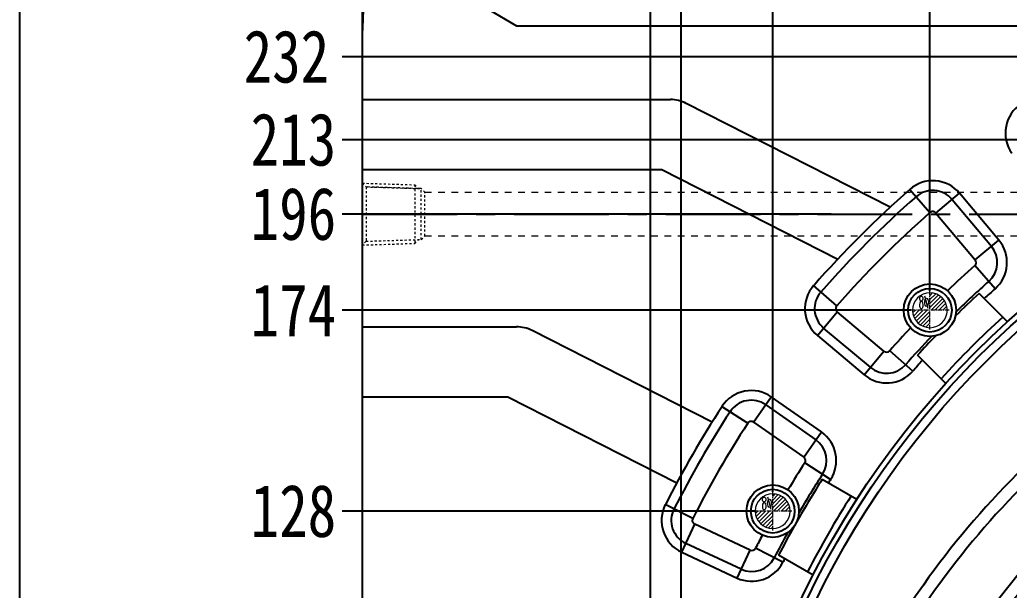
# Model space of a CAD drawing. Header units: millimetres. Extents: x 3400 to 4389, y -3437 to -1630.
# Drawn here: x 3442.7 to 3669.3, y -1935.8 to -1805.3 of the extents above; entities that cross this region are included whole.
import ezdxf

# ---------------------------------------------------------------- set-up
doc = ezdxf.new("R2010")
doc.units = ezdxf.units.MM
doc.header["$LTSCALE"] = 16.335
doc.header["$PDMODE"] = 3
doc.header["$PDSIZE"] = 0.3125
doc.linetypes.add('CENTER', pattern=[0.6, 0.375, -0.075, 0.075, -0.075])
doc.linetypes.add('HIDDEN', pattern=[0.2, 0.1, -0.1])
doc.layers.get('0').update_dxf_attribs({"linetype": 'CONTINUOUS'})
doc.layers.get('Defpoints').update_dxf_attribs({"linetype": 'CONTINUOUS'})
doc.layers.add('cool', color=153, linetype='HIDDEN', lineweight=9)
doc.layers.add('epin', color=13, linetype='CONTINUOUS', lineweight=9)
doc.styles.get("Standard").update_dxf_attribs({"font": 'txt', "width": 0.8})
doc.styles.add('TXT05', font='txt.shx', dxfattribs={"width": 0.5, "bigfont": 'gbcbig.shx'})
doc.dimstyles.new('副本 STANDARD', dxfattribs={"dimtxt": 6, "dimasz": 4, "dimexe": 0, "dimexo": 0, "dimgap": 0, "dimtad": 0, "dimdsep": 46, "dimlunit": 6, "dimtxsty": 'Standard', "dimcen": 0, "dimclrd": 4, "dimclre": 4, "dimclrt": 6, "dimazin": 2, "dimtfac": 2, "dimtofl": 0, "dimtmove": 1, "dimatfit": 3, "dimfxl": 0, "dimtolj": 1, "dimtzin": 0, "dimarcsym": 0})

# ---------------------------------------------------------------- blocks, each defined once
blk = doc.blocks.new('epin_ejp_8')
at = {"layer": 'epin', "ltscale": 0.5}
h = blk.add_hatch(dxfattribs=at)
h.set_pattern_fill('_ANSI31', color=123, scale=0.2, angle=90, style=0)
h.set_pattern_definition([(135, (-3069.6252, 813.4417), (-0.4490128, -0.4490128), [])])
h.paths.add_polyline_path([(0, 4, 0.414214), (-4, 0), (0, 0)])
h.paths.add_polyline_path([(4, 0), (0, 0), (0, -4, 0.414214)])
at = {"layer": 'epin', "color": 1, "linetype": 'CENTER', "ltscale": 0.16}
for p, q in [((0, -4.4), (0, 4.4)), ((-4.4, 0), (4.4, 0))]:
    blk.add_line(p, q, dxfattribs=at)
at = {"layer": 'epin', "ltscale": 0.5}
blk.add_circle((0, 0), 4, dxfattribs=at)
at = {"layer": 'epin', "color": 6, "ltscale": 0.5, "style": 'TXT05', "width": 0.5}
blk.add_text('%%c8', height=2.8, dxfattribs=at).set_placement((0.16, 0.4))
blk = doc.blocks.new('cool_jt_f12')
at = {"layer": 'cool', "ltscale": 0.3}
for p, q in [((0, 7.0785), (0.856, 6.2225)), ((0, 7.0785), (12, 6.7035)), ((0.856, 6.2225), (0.856, -6.2225)), ((13.5, 5.827375), (0.856, 6.2225)), ((0.856, 6.2225), (13.5, 5.827375)), ((12, 6.7035), (12.856, 5.8475)), ((12, 6.7035), (12, -6.7035)), ((14.327375, 5), (13.5, 5.827375)), ((13.5, -5.827375), (13.5, 5.827375)), ((14.327375, -5), (14.327375, 5)), ((0.856, -6.2225), (0, -7.0785)), ((0, -7.0785), (12, -6.7035)), ((0.856, -6.2225), (13.5, -5.827375)), ((12, -6.7035), (12.856, -5.8475)), ((13.5, -5.827375), (14.327375, -5))]:
    blk.add_line(p, q, dxfattribs=at)
blk = doc.blocks.new('1')
at = {"color": 1, "linetype": 'CENTER', "ltscale": 3.545271}
blk.add_line((3521.17, -188.35), (4091.17, -188.35), dxfattribs=at)
at = {"layer": 'cool', "ltscale": 0.932966}
for p, q in [((3535.5, -183.35), (4076.84, -183.35)), ((3535.5, -193.35), (4076.84, -193.35))]:
    blk.add_line(p, q, dxfattribs=at)
blk.add_blockref('cool_jt_f12', (3521.17, -188.35), dxfattribs=at)
blk = doc.blocks.new('*D442')
at = {"color": 4, "lineweight": -2}
blk.add_line((3611.17, -1917.76), (3516.58, -1917.76), dxfattribs=at)
at = {"layer": 'Defpoints', "color": 0}
for p in [(3516.58, -1917.76), (3611.17, -1917.76), (3806.17, -2045.76)]:
    blk.add_point(p, dxfattribs=at)
at = {"color": 6, "insert": (3505.38, -1917.76), "char_height": 12, "attachment_point": 5}
blk.add_mtext('\\A1;128', dxfattribs=at)
blk = doc.blocks.new('*D443')
at = {"color": 4, "lineweight": -2}
blk.add_line((3646.77, -1871.76), (3516.58, -1871.76), dxfattribs=at)
at = {"layer": 'Defpoints', "color": 0}
for p in [(3516.58, -1871.76), (3646.77, -1871.76), (3806.17, -2045.76)]:
    blk.add_point(p, dxfattribs=at)
at = {"color": 6, "insert": (3505.38, -1871.76), "char_height": 12, "attachment_point": 5}
blk.add_mtext('\\A1;174', dxfattribs=at)
blk = doc.blocks.new('*D444')
at = {"color": 4, "lineweight": -2}
blk.add_line((3628.55, -1849.76), (3516.58, -1849.76), dxfattribs=at)
at = {"layer": 'Defpoints', "color": 0}
for p in [(3516.58, -1849.76), (3628.55, -1849.76), (3806.17, -2045.76)]:
    blk.add_point(p, dxfattribs=at)
at = {"color": 6, "insert": (3505.38, -1849.76), "char_height": 12, "attachment_point": 5}
blk.add_mtext('\\A1;196', dxfattribs=at)
blk = doc.blocks.new('*D445')
at = {"color": 4, "lineweight": -2}
blk.add_line((3689.77, -1832.76), (3516.58, -1832.76), dxfattribs=at)
at = {"layer": 'Defpoints', "color": 0}
for p in [(3516.58, -1832.76), (3689.77, -1832.76), (3806.17, -2045.76)]:
    blk.add_point(p, dxfattribs=at)
at = {"color": 6, "insert": (3505.38, -1832.76), "char_height": 12, "attachment_point": 5}
blk.add_mtext('\\A1;213', dxfattribs=at)
blk = doc.blocks.new('*D446')
at = {"color": 4, "lineweight": -2}
blk.add_line((3745.77, -1813.76), (3516.58, -1813.76), dxfattribs=at)
at = {"layer": 'Defpoints', "color": 0}
for p in [(3516.58, -1813.76), (3745.77, -1813.76), (3806.17, -2045.76)]:
    blk.add_point(p, dxfattribs=at)
at = {"color": 6, "insert": (3503.78, -1813.76), "char_height": 12, "attachment_point": 5}
blk.add_mtext('\\A1;232', dxfattribs=at)
blk = doc.blocks.new('*D420')
at = {"color": 4, "lineweight": -2}
for p, q in [((3536.58, -1794.95), (3516.58, -1794.95)), ((3556.58, -1806.76), (3536.58, -1794.95)), ((3801.77, -1806.76), (3556.58, -1806.76))]:
    blk.add_line(p, q, dxfattribs=at)
at = {"layer": 'Defpoints', "color": 0}
for p in [(3516.58, -1794.95), (3801.77, -1806.76), (3806.17, -2045.76)]:
    blk.add_point(p, dxfattribs=at)
at = {"color": 6, "insert": (3503.78, -1794.95), "char_height": 12, "attachment_point": 5}
blk.add_mtext('\\A1;239', dxfattribs=at)
blk = doc.blocks.new('*D421')
at = {"color": 4, "lineweight": -2}
blk.add_line((3581.17, -1775.76), (3516.58, -1775.76), dxfattribs=at)
at = {"layer": 'Defpoints', "color": 0}
for p in [(3516.58, -1775.76), (3581.17, -1775.76), (3806.17, -2045.76)]:
    blk.add_point(p, dxfattribs=at)
at = {"color": 6, "insert": (3504.58, -1775.76), "char_height": 12, "attachment_point": 5}
blk.add_mtext('\\A1;270', dxfattribs=at)
blk = doc.blocks.new('*D435')
at = {"color": 4, "lineweight": -2}
blk.add_line((3651.17, -1867.36), (3651.17, -1736.72), dxfattribs=at)
at = {"layer": 'Defpoints', "color": 0}
for p in [(3651.17, -1736.72), (3651.17, -1867.36), (3806.17, -2045.76)]:
    blk.add_point(p, dxfattribs=at)
at = {"color": 6, "insert": (3651.17, -1725.52), "char_height": 12, "attachment_point": 5, "rotation": 90}
blk.add_mtext('\\A1;155', dxfattribs=at)
blk = doc.blocks.new('*D436')
at = {"color": 4, "lineweight": -2}
blk.add_line((3615.17, -1913.36), (3615.17, -1736.72), dxfattribs=at)
at = {"layer": 'Defpoints', "color": 0}
for p in [(3615.17, -1736.72), (3615.17, -1913.36), (3806.17, -2045.76)]:
    blk.add_point(p, dxfattribs=at)
at = {"color": 6, "insert": (3615.17, -1727.12), "char_height": 12, "attachment_point": 5, "rotation": 90}
blk.add_mtext('\\A1;191', dxfattribs=at)
blk = doc.blocks.new('*D437')
at = {"color": 4, "lineweight": -2}
for p, q in [((3598.97, -1756.72), (3598.97, -1736.72)), ((3594.17, -1776.72), (3598.97, -1756.72)), ((3594.17, -1966.36), (3594.17, -1776.72))]:
    blk.add_line(p, q, dxfattribs=at)
at = {"layer": 'Defpoints', "color": 0}
for p in [(3598.97, -1736.72), (3594.17, -1966.36), (3806.17, -2045.76)]:
    blk.add_point(p, dxfattribs=at)
at = {"color": 6, "insert": (3598.97, -1725.52), "char_height": 12, "attachment_point": 5, "rotation": 90}
blk.add_mtext('\\A1;212', dxfattribs=at)
blk = doc.blocks.new('*D438')
at = {"color": 4, "lineweight": -2}
for p, q in [((3570.26, -1756.72), (3570.26, -1736.72)), ((3581.17, -1763.05), (3570.26, -1756.72)), ((3581.17, -1783.05), (3581.17, -1763.05))]:
    blk.add_line(p, q, dxfattribs=at)
at = {"layer": 'Defpoints', "color": 0}
for p in [(3570.26, -1736.72), (3581.17, -1783.05), (3806.17, -2045.76)]:
    blk.add_point(p, dxfattribs=at)
at = {"color": 6, "insert": (3570.26, -1723.92), "char_height": 12, "attachment_point": 5, "rotation": 90}
blk.add_mtext('\\A1;225', dxfattribs=at)
blk = doc.blocks.new('*D439')
at = {"color": 4, "lineweight": -2}
for p, q in [((3583.38, -1756.72), (3583.38, -1736.72)), ((3587.17, -1776.72), (3583.38, -1756.72)), ((3587.17, -2031.36), (3587.17, -1776.72))]:
    blk.add_line(p, q, dxfattribs=at)
at = {"layer": 'Defpoints', "color": 0}
for p in [(3583.38, -1736.72), (3587.17, -2031.36), (3806.17, -2045.76)]:
    blk.add_point(p, dxfattribs=at)
at = {"color": 6, "insert": (3583.38, -1725.52), "char_height": 12, "attachment_point": 5, "rotation": 90}
blk.add_mtext('\\A1;219', dxfattribs=at)
blk = doc.blocks.new('*D448')
at = {"color": 4, "lineweight": -2}
for p, q in [((3521.17, -1826.02), (3521.17, -1688.39)), ((3531.17, -1688.39), (3714.1, -1688.39)), ((4081.17, -1688.39), (3738.1, -1688.39)), ((4091.17, -1819.7), (4091.17, -1688.39))]:
    blk.add_line(p, q, dxfattribs=at)
at = {"color": 4}
for points in [[(3531.17, -1686.72), (3531.17, -1690.06), (3521.17, -1688.39)], [(4081.17, -1686.72), (4081.17, -1690.06), (4091.17, -1688.39)]]:
    blk.add_solid(points, dxfattribs=at)
at = {"layer": 'Defpoints', "color": 0}
for p in [(3521.17, -1688.39), (4091.17, -1819.7), (3521.17, -1826.02)]:
    blk.add_point(p, dxfattribs=at)
at = {"color": 6, "insert": (3726.1, -1688.39), "char_height": 12, "attachment_point": 5}
blk.add_mtext('\\A1;570', dxfattribs=at)

msp = doc.modelspace()

# ---------------------------------------------------------------- linework, layer by layer
at = {"color": 7, "linetype": 'Continuous'}
for p, q in [((3521.172, -2283.761), (3521.172, -1807.761)), ((3521.172, -1823.559), (3591.721, -1823.559)), ((3642.044, -1848.209), (3595.352, -1824.431)), ((3521.172, -1839.559), (3589.802, -1839.559)), ((3589.802, -1839.559), (3630.052, -1860.057)), ((3646.541, -1844.119), (3651.196, -1849.416)), ((3652.548, -1849.519), (3657.95, -1844.986)), ((3656.248, -1846.415), (3665.249, -1857.142)), ((3666.952, -1855.714), (3657.95, -1844.986)), ((3652.548, -1849.519), (3661.55, -1860.247)), ((3661.55, -1860.247), (3666.952, -1855.714)), ((3666.113, -1866.858), (3661.45, -1861.567)), ((3629.827, -1870.785), (3624.53, -1866.13)), ((3668.942, -1874.389), (3662.478, -1867.925)), ((3625.397, -1877.539), (3629.93, -1872.137)), ((3640.658, -1881.139), (3629.93, -1872.137)), ((3521.172, -1875.561), (3556.447, -1875.561)), ((3601.262, -1897.406), (3560.077, -1876.432)), ((3637.553, -1884.838), (3626.826, -1875.837)), ((3625.397, -1877.539), (3636.125, -1886.541)), ((3647.268, -1885.702), (3641.978, -1881.039)), ((3636.125, -1886.541), (3640.658, -1881.139)), ((3654.8, -1888.531), (3648.335, -1882.067)), ((3521.172, -1891.561), (3554.527, -1891.561)), ((3554.527, -1891.561), (3593.187, -1911.249)), ((3610.792, -1897.374), (3614.837, -1891.597)), ((3626.312, -1899.632), (3614.837, -1891.597)), ((3603.545, -1893.784), (3609.454, -1897.633)), ((3613.562, -1893.417), (3625.037, -1901.452)), ((3610.792, -1897.374), (3622.267, -1905.408)), ((3622.267, -1905.408), (3626.312, -1899.632)), ((3628.436, -1910.537), (3622.518, -1906.701)), ((3634.44, -1915.064), (3626.523, -1910.494)), ((3596.85, -1919.462), (3590.563, -1916.269)), ((3594.315, -1927.142), (3597.295, -1920.751)), ((3609.991, -1926.671), (3597.295, -1920.751)), ((3607.95, -1931.048), (3595.254, -1925.128)), ((3617.517, -1929.449), (3611.236, -1926.243)), ((3594.315, -1927.142), (3607.011, -1933.062)), ((3607.011, -1933.062), (3609.991, -1926.671)), ((3624.44, -1932.385), (3616.523, -1927.814))]:
    msp.add_line(p, q, dxfattribs=at)
msp.add_lwpolyline([(3442.701, -1630.016), (4379.962, -1630.016), (4379.962, -2475.003), (3442.701, -2475.003)], close=True)
for centre, radius in [((3806.172, -2025.761), 204.318), ((3806.172, -2025.761), 203.079), ((3806.172, -2025.761), 201.12), ((3651.172, -1871.761), 6), ((3651.172, -1871.761), 5), ((3615.172, -1917.761), 6), ((3615.172, -1917.761), 5)]:
    msp.add_circle(centre, radius, dxfattribs=at)
for centre, radius, start, end in [((3583.172, -1807.761), 62, 90, 180), ((3591.721, -1831.559), 8, 63.01207, 90), ((3676.473, -1831.213), 8, 123.69023, 215), ((3651.822, -1850.128), 8, 40, 131.30977), ((3806.172, -2025.761), 241.791, 131.30977, 138.69023), ((3651.822, -1850.128), 5.778, 40, 131.30977), ((3806.172, -2025.761), 239.595, 131.30977, 138.69023), ((3651.822, -1850.128), 0.948, 40, 131.30977), ((3806.172, -2025.761), 234.766, 131.30977, 138.69023), ((3660.823, -1860.856), 8, 311.39321, 40), ((3660.823, -1860.856), 5.778, 311.39321, 40), ((3660.823, -1860.856), 0.948, 311.39321, 40), ((3806.172, -2025.761), 218.87, 131.39321, 133.61639), ((3806.172, -2025.761), 214.04, 131.39321, 134.12121), ((3630.539, -1871.411), 8, 138.69023, 230), ((3806.172, -2025.761), 211.818, 131.39321, 132.29404), ((3630.539, -1871.411), 5.778, 138.69023, 230), ((3806.172, -2025.761), 213.449, 132.31473, 134.32516), ((3630.539, -1871.411), 0.948, 138.69023, 230), ((3806.172, -2025.761), 205.818, 132.21509, 137.78491), ((3556.447, -1883.561), 8, 63.01207, 90), ((3806.172, -2025.761), 218.87, 136.75446, 138.60679), ((3806.172, -2025.761), 214.04, 136.24963, 138.60679), ((3806.172, -2025.761), 213.449, 136.04568, 137.68527), ((3641.267, -1880.413), 0.948, 230, 318.60679), ((3806.172, -2025.761), 211.818, 137.70596, 138.60679), ((3641.267, -1880.413), 5.778, 230, 318.60679), ((3641.267, -1880.413), 8, 230, 318.60679), ((3610.248, -1898.15), 8, 55, 146.92263), ((3610.248, -1898.15), 5.778, 55, 146.92263), ((3806.172, -2025.761), 241.791, 146.92263, 153.07737), ((3806.172, -2025.761), 239.595, 146.92263, 153.07737), ((3806.172, -2025.761), 234.766, 146.92263, 153.07737), ((3610.248, -1898.15), 0.948, 55, 146.92263), ((3621.723, -1906.185), 5.778, 327.04513, 55), ((3621.723, -1906.185), 8, 327.04513, 55), ((3621.723, -1906.185), 0.948, 327.04513, 55), ((3806.172, -2025.761), 218.87, 147.04513, 148.95207), ((3806.172, -2025.761), 213.449, 147.31473, 150.35816), ((3806.172, -2025.761), 214.04, 147.04513, 149.81179), ((3806.172, -2025.761), 211.818, 147.04513, 147.29404), ((3806.172, -2025.761), 205.818, 147.21509, 152.78491), ((3597.696, -1919.891), 8, 153.07737, 245), ((3597.696, -1919.891), 5.778, 153.07737, 245), ((3597.696, -1919.891), 0.948, 153.07737, 245), ((3806.172, -2025.761), 213.449, 150.67029, 152.68527), ((3806.172, -2025.761), 218.87, 152.07638, 152.95487), ((3806.172, -2025.761), 214.04, 151.21667, 152.95487), ((3610.392, -1925.812), 0.948, 245, 332.95487), ((3610.392, -1925.812), 5.778, 245, 332.95487), ((3806.172, -2025.761), 211.818, 152.70596, 152.95487), ((3610.392, -1925.812), 8, 245, 332.95487)]:
    msp.add_arc(centre, radius, start, end, dxfattribs=at)
for points, knots in [([(3821.106, -1854.885), (3810.057, -1853.871), (3787.728, -1853.85), (3760.266, -1858.765), (3739.098, -1865.549), (3723.719, -1872.033), (3708.967, -1879.851), (3690.288, -1891.935), (3669.032, -1910.041), (3647.702, -1935.812), (3631.112, -1964.775), (3623.496, -1985.675), (3620.601, -1996.322)], [0, 0, 0, 0, 0.1250224, 0.2500517, 0.3126728, 0.3752116, 0.4378606, 0.50055, 0.6256406, 0.7507519, 0.8756695, 1, 1, 1, 1]), ([(3819.963, -1857.646), (3809.154, -1856.707), (3787.319, -1856.779), (3760.476, -1861.666), (3739.786, -1868.343), (3724.753, -1874.707), (3710.329, -1882.367), (3692.057, -1894.193), (3671.249, -1911.893), (3650.333, -1937.07), (3634.011, -1965.368), (3626.474, -1985.793), (3623.591, -1996.204)], [0, 0, 0, 0, 0.1249616, 0.2499548, 0.312557, 0.3750788, 0.4377233, 0.5004118, 0.6254989, 0.7506352, 0.8755829, 1, 1, 1, 1]), ([(3636.178, -1998.977), (3637.532, -1994.153), (3640.648, -1984.59), (3646.534, -1970.654), (3653.576, -1957.231), (3664.455, -1940.214), (3677.465, -1924.621), (3692.326, -1910.875), (3704.34, -1901.569), (3717.05, -1893.358), (3730.401, -1886.296), (3744.348, -1880.394), (3758.775, -1875.753), (3773.521, -1872.373), (3788.501, -1870.327), (3803.634, -1869.617), (3813.757, -1870.028), (3818.798, -1870.464)], [0, 0, 0, 0, 0.0621039, 0.1244878, 0.187292, 0.2497336, 0.3745912, 0.4375514, 0.5003895, 0.5626969, 0.6248558, 0.6873635, 0.7501546, 0.8124537, 0.8746277, 0.937286, 1, 1, 1, 1]), ([(3638.852, -2000.016), (3640.181, -1995.253), (3643.242, -1985.812), (3649.032, -1972.054), (3655.967, -1958.803), (3666.686, -1942.006), (3679.515, -1926.616), (3694.173, -1913.055), (3706.024, -1903.877), (3718.563, -1895.784), (3731.735, -1888.826), (3745.493, -1883.017), (3759.724, -1878.455), (3774.268, -1875.142), (3789.041, -1873.147), (3803.962, -1872.474), (3813.94, -1872.899), (3818.908, -1873.339)], [0, 0, 0, 0, 0.0621365, 0.1245416, 0.1873655, 0.2498309, 0.3747205, 0.4376814, 0.500521, 0.5628307, 0.6249877, 0.687484, 0.7502571, 0.8125339, 0.8746922, 0.937327, 1, 1, 1, 1])]:
    msp.add_open_spline(points, degree=3, knots=knots, dxfattribs=at)

# ---------------------------------------------------------------- block references
msp.add_blockref('1', (0, -1661.411))
at = {"layer": 'epin', "xscale": -1}
for p in [(3651.172, -1871.761), (3615.172, -1917.761)]:
    msp.add_blockref('epin_ejp_8', p, dxfattribs=at)

# ---------------------------------------------------------------- dimensions: what is measured, and where the dimension line sits
dim = msp.add_linear_dim(base=(3521.172, -1688.389), p1=(4091.172, -1819.696), p2=(3521.172, -1826.023), dimstyle='副本 STANDARD', override={"dimtxt": 12, "dimasz": 10, "dimfxl": 1.25})
dim.commit()
dim.dimension.update_dxf_attribs({"geometry": '*D448', "text_midpoint": (3726.103, -1688.389), "dimtype": 160})
for feature_location, offset, dtype, picture, middle in [((3581.172, -1783.053), (-10.915, 46.335), 1, '*D438', (3570.257, -1723.919)), ((3587.172, -2031.361), (-3.792, 294.642), 1, '*D439', (3583.379, -1725.519)), ((3594.172, -1966.361), (4.796, 229.642), 1, '*D437', (3598.968, -1725.519)), ((3651.172, -1867.361), (0, 130.642), 1, '*D435', (3651.172, -1725.519)), ((3615.172, -1913.361), (0, 176.642), 1, '*D436', (3615.172, -1727.119)), ((3581.172, -1775.761), (-64.59, 0), 0, '*D421', (3504.582, -1775.761)), ((3801.772, -1806.761), (-285.19, 11.808), 0, '*D420', (3503.782, -1794.953)), ((3745.772, -1813.761), (-229.19, 0), 0, '*D446', (3503.782, -1813.761)), ((3689.772, -1832.761), (-173.19, 0), 0, '*D445', (3505.382, -1832.761)), ((3628.546, -1849.761), (-111.964, 0), 0, '*D444', (3505.382, -1849.761)), ((3646.772, -1871.761), (-130.19, 0), 0, '*D443', (3505.382, -1871.761)), ((3611.172, -1917.761), (-94.59, 0), 0, '*D442', (3505.382, -1917.761))]:
    dim = msp.add_ordinate_dim(feature_location=feature_location, offset=offset, dtype=dtype, origin=(3806.172, -2045.761), dimstyle='副本 STANDARD', override={"dimtxt": 12, "dimasz": 10, "dimfxl": 1.25})
    dim.commit()
    dim.dimension.update_dxf_attribs({"geometry": picture, "text_midpoint": middle})

doc.saveas('drawing.dxf')
